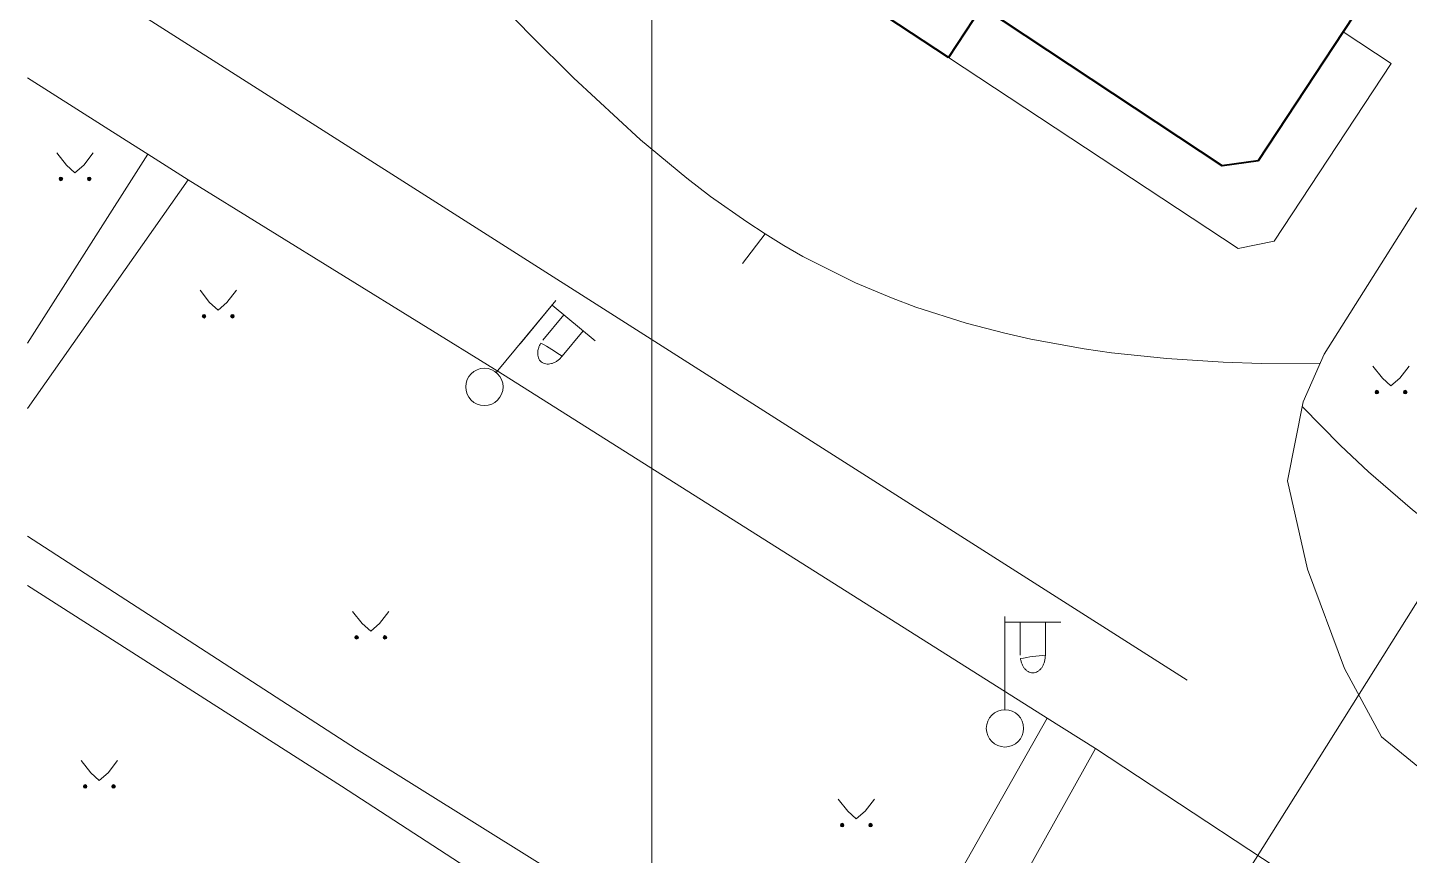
# Model space of a CAD drawing. Extents: x 1000 to 4000, y -5000 to -1000.
# Drawn here: x 1000 to 1074, y -4144.3 to -4100 of the extents above; entities that cross this region are included whole.
import ezdxf

# ---------------------------------------------------------------- set-up
doc = ezdxf.new("R2010")
doc.units = 0
doc.header["$MEASUREMENT"] = 0
for name, color, linetype in [('границы команд_1', 10, 'CONTINUOUS'), ('СЛОЙ_18', 7, 'CONTINUOUS'), ('СЛОЙ_24', 7, 'CONTINUOUS'), ('СЛОЙ_3', 7, 'CONTINUOUS'), ('СЛОЙ_41', 7, 'CONTINUOUS'), ('СЛОЙ_50', 7, 'CONTINUOUS'), ('СЛОЙ_6', 7, 'CONTINUOUS'), ('СЛОЙ_7', 7, 'CONTINUOUS')]:
    doc.layers.add(name, color=color, linetype=linetype)

msp = doc.modelspace()

# ---------------------------------------------------------------- linework, layer by layer
at = {"layer": 'границы команд_1', "color": 251, "lineweight": 0}
msp.add_lwpolyline([(1033.439, -1863.261), (3102.461, -1863.261), (3102.461, -4710.896), (1033.439, -4710.896)], close=True, dxfattribs=at)
at = {"layer": 'СЛОЙ_18', "color": 253, "linetype": 'Continuous', "lineweight": 0}
msp.add_line((1078.396, -4124.447), (1000, -4249.278), dxfattribs=at)
at = {"layer": 'СЛОЙ_24', "color": 253, "linetype": 'Continuous', "lineweight": 0}
msp.add_line((1000, -4095.4), (1062.136, -4134.938), dxfattribs=at)
for points in [[(1005.287, -4106.018), (1000, -4102.668)], [(1006.444, -4106.751), (1005.287, -4106.018)], [(1000, -4116.869), (1006.444, -4106.751)], [(1008.61, -4108.123), (1006.444, -4106.751)], [(1000, -4120.386), (1008.61, -4108.123)], [(1054.629, -4136.959), (1025.247, -4118.413), (1008.61, -4108.123)], [(1074.428, -4109.626), (1069.474, -4117.46), (1068.355, -4120.018), (1067.505, -4124.253), (1068.573, -4128.977), (1070.556, -4134.31), (1072.539, -4137.967), (1074.979, -4139.948), (1077.07, -4141.378), (1079.098, -4142.401), (1081.386, -4142.401), (1083.442, -4142.513), (1086.958, -4140.242), (1088.451, -4137.941)], [(1000, -4127.22), (1017.62, -4138.618), (1030.405, -4146.611), (1044.148, -4155.483)], [(1000, -4129.852), (1016.821, -4140.616), (1030.484, -4149.488), (1043.349, -4157.641)], [(1044.148, -4155.483), (1054.629, -4136.959)], [(1057.22, -4138.594), (1054.629, -4136.959)], [(1048.063, -4155.019), (1057.22, -4138.594)], [(1071.954, -4168.048), (1076.189, -4159.735), (1076.429, -4156.378), (1076.029, -4153.82), (1075.23, -4151.582), (1074.191, -4149.984), (1072.593, -4148.625), (1070.675, -4147.443), (1057.22, -4138.594)]]:
    msp.add_lwpolyline(points, dxfattribs=at)
at = {"layer": 'СЛОЙ_3', "color": 253, "linetype": 'Continuous', "lineweight": 0}
for p, q in [((1025.114, -4118.45), (1028.303, -4114.599)), ((1026.39, -4116.91), (1028.303, -4114.599)), ((1028.103, -4114.841), (1030.413, -4116.755)), ((1027.608, -4116.726), (1028.735, -4115.365)), ((1028.641, -4117.582), (1029.769, -4116.221)), ((1052.37, -4136.512), (1052.37, -4131.512)), ((1052.37, -4134.512), (1052.37, -4131.512)), ((1052.37, -4131.826), (1055.37, -4131.826)), ((1053.191, -4133.594), (1053.191, -4131.826)), ((1054.533, -4133.594), (1054.533, -4131.826))]:
    msp.add_line(p, q, dxfattribs=at)
for points in [[(1028.641, -4117.583, -0.035191), (1028.514, -4117.716, -0.036545), (1028.371, -4117.828, -0.03934), (1028.22, -4117.914, -0.0437), (1028.064, -4117.971, -0.049642), (1027.911, -4117.996, -0.056748), (1027.766, -4117.989, -0.0637), (1027.635, -4117.95, -0.068204), (1027.523, -4117.881, -0.068204), (1027.434, -4117.783, -0.0637), (1027.371, -4117.661, -0.056748), (1027.337, -4117.52, -0.049642), (1027.333, -4117.365, -0.0437), (1027.36, -4117.202, -0.03934), (1027.416, -4117.037, -0.036545), (1027.5, -4116.876, -0.035191)], [(1054.533, -4133.594, -0.035191), (1054.52, -4133.778, -0.036545), (1054.482, -4133.955, -0.03934), (1054.42, -4134.118, -0.0437), (1054.337, -4134.261, -0.049642), (1054.235, -4134.378, -0.056748), (1054.119, -4134.465, -0.0637), (1053.993, -4134.519, -0.068204), (1053.862, -4134.537, -0.068204), (1053.731, -4134.519, -0.0637), (1053.605, -4134.465, -0.056748), (1053.489, -4134.378, -0.049642), (1053.387, -4134.261, -0.0437), (1053.304, -4134.118, -0.03934), (1053.242, -4133.955, -0.036545), (1053.204, -4133.778, -0.035191)]]:
    msp.add_lwpolyline(points, format="xyb", close=True, dxfattribs=at)
for centre in [(1024.476, -4119.22), (1052.37, -4137.512)]:
    msp.add_circle(centre, 1, dxfattribs=at)
at = {"layer": 'СЛОЙ_41', "color": 253, "linetype": 'Continuous', "lineweight": 0}
for p, q in [((1001.566, -4106.691), (1002.076, -4107.341)), ((1003.516, -4106.691), (1003.006, -4107.341)), ((1002.076, -4107.341), (1002.536, -4107.751)), ((1003.006, -4107.341), (1002.536, -4107.751)), ((1009.237, -4114.045), (1009.747, -4114.695)), ((1011.187, -4114.045), (1010.677, -4114.695)), ((1009.747, -4114.695), (1010.207, -4115.105)), ((1010.677, -4114.695), (1010.207, -4115.105)), ((1072.083, -4118.109), (1072.593, -4118.759)), ((1072.593, -4118.759), (1073.053, -4119.169)), ((1073.523, -4118.759), (1073.053, -4119.169)), ((1074.033, -4118.109), (1073.523, -4118.759)), ((1017.413, -4131.25), (1017.923, -4131.9)), ((1019.363, -4131.25), (1018.853, -4131.9)), ((1017.923, -4131.9), (1018.383, -4132.31)), ((1018.853, -4131.9), (1018.383, -4132.31)), ((1002.869, -4139.236), (1003.379, -4139.886)), ((1004.819, -4139.236), (1004.309, -4139.886)), ((1003.379, -4139.886), (1003.839, -4140.296)), ((1004.309, -4139.886), (1003.839, -4140.296)), ((1043.432, -4141.303), (1043.942, -4141.953)), ((1045.382, -4141.303), (1044.872, -4141.953)), ((1043.942, -4141.953), (1044.402, -4142.363)), ((1044.872, -4141.953), (1044.402, -4142.363))]:
    msp.add_line(p, q, dxfattribs=at)
for centre in [(1001.78, -4108.079), (1003.301, -4108.079), (1009.451, -4115.433), (1010.972, -4115.433), (1072.297, -4119.497), (1073.818, -4119.497), (1017.627, -4132.638), (1019.148, -4132.638), (1003.083, -4140.624), (1004.604, -4140.624), (1043.646, -4142.691), (1045.167, -4142.691)]:
    msp.add_circle(centre, 0.0976, dxfattribs=at)
for points in [[(1001.684, -4108.098), (1001.682, -4108.079), (1001.684, -4108.06)], [(1001.689, -4108.116), (1001.684, -4108.06), (1001.689, -4108.042)], [(1001.684, -4108.098), (1001.684, -4108.06), (1001.689, -4108.116)], [(1001.698, -4108.133), (1001.689, -4108.042), (1001.698, -4108.025)], [(1001.689, -4108.116), (1001.689, -4108.042), (1001.698, -4108.133)], [(1001.711, -4108.148), (1001.698, -4108.025), (1001.711, -4108.01)], [(1001.698, -4108.133), (1001.698, -4108.025), (1001.711, -4108.148)], [(1001.725, -4108.16), (1001.711, -4108.01), (1001.725, -4107.998)], [(1001.711, -4108.148), (1001.711, -4108.01), (1001.725, -4108.16)], [(1001.742, -4108.169), (1001.725, -4107.998), (1001.742, -4107.989)], [(1001.725, -4108.16), (1001.725, -4107.998), (1001.742, -4108.169)], [(1001.761, -4108.175), (1001.742, -4107.989), (1001.761, -4107.983)], [(1001.742, -4108.169), (1001.742, -4107.989), (1001.761, -4108.175)], [(1001.78, -4108.177), (1001.761, -4107.983), (1001.78, -4107.981)], [(1001.761, -4108.175), (1001.761, -4107.983), (1001.78, -4108.177)], [(1003.205, -4108.098), (1003.203, -4108.079), (1003.205, -4108.06)], [(1003.21, -4108.116), (1003.205, -4108.06), (1003.21, -4108.042)], [(1003.205, -4108.098), (1003.205, -4108.06), (1003.21, -4108.116)], [(1003.219, -4108.133), (1003.21, -4108.042), (1003.219, -4108.025)], [(1003.21, -4108.116), (1003.21, -4108.042), (1003.219, -4108.133)], [(1003.232, -4108.148), (1003.219, -4108.025), (1003.232, -4108.01)], [(1003.219, -4108.133), (1003.219, -4108.025), (1003.232, -4108.148)], [(1003.246, -4108.16), (1003.232, -4108.01), (1003.246, -4107.998)], [(1003.232, -4108.148), (1003.232, -4108.01), (1003.246, -4108.16)], [(1003.263, -4108.169), (1003.246, -4107.998), (1003.263, -4107.989)], [(1003.246, -4108.16), (1003.246, -4107.998), (1003.263, -4108.169)], [(1003.282, -4108.175), (1003.263, -4107.989), (1003.282, -4107.983)], [(1003.263, -4108.169), (1003.263, -4107.989), (1003.282, -4108.175)], [(1003.301, -4108.177), (1003.282, -4107.983), (1003.301, -4107.981)], [(1003.282, -4108.175), (1003.282, -4107.983), (1003.301, -4108.177)], [(1009.355, -4115.452), (1009.353, -4115.433), (1009.355, -4115.414)], [(1009.36, -4115.47), (1009.355, -4115.414), (1009.36, -4115.396)], [(1009.355, -4115.452), (1009.355, -4115.414), (1009.36, -4115.47)], [(1009.369, -4115.487), (1009.36, -4115.396), (1009.369, -4115.379)], [(1009.36, -4115.47), (1009.36, -4115.396), (1009.369, -4115.487)], [(1009.382, -4115.502), (1009.369, -4115.379), (1009.382, -4115.364)], [(1009.369, -4115.487), (1009.369, -4115.379), (1009.382, -4115.502)], [(1009.396, -4115.514), (1009.382, -4115.364), (1009.396, -4115.352)], [(1009.382, -4115.502), (1009.382, -4115.364), (1009.396, -4115.514)], [(1009.413, -4115.523), (1009.396, -4115.352), (1009.413, -4115.343)], [(1009.396, -4115.514), (1009.396, -4115.352), (1009.413, -4115.523)], [(1009.432, -4115.529), (1009.413, -4115.343), (1009.432, -4115.337)], [(1009.413, -4115.523), (1009.413, -4115.343), (1009.432, -4115.529)], [(1009.451, -4115.531), (1009.432, -4115.337), (1009.451, -4115.335)], [(1009.432, -4115.529), (1009.432, -4115.337), (1009.451, -4115.531)], [(1010.876, -4115.452), (1010.874, -4115.433), (1010.876, -4115.414)], [(1010.881, -4115.47), (1010.876, -4115.414), (1010.881, -4115.396)], [(1010.876, -4115.452), (1010.876, -4115.414), (1010.881, -4115.47)], [(1010.89, -4115.487), (1010.881, -4115.396), (1010.89, -4115.379)], [(1010.881, -4115.47), (1010.881, -4115.396), (1010.89, -4115.487)], [(1010.903, -4115.502), (1010.89, -4115.379), (1010.903, -4115.364)], [(1010.89, -4115.487), (1010.89, -4115.379), (1010.903, -4115.502)], [(1010.917, -4115.514), (1010.903, -4115.364), (1010.917, -4115.352)], [(1010.903, -4115.502), (1010.903, -4115.364), (1010.917, -4115.514)], [(1010.934, -4115.523), (1010.917, -4115.352), (1010.934, -4115.343)], [(1010.917, -4115.514), (1010.917, -4115.352), (1010.934, -4115.523)], [(1010.953, -4115.529), (1010.934, -4115.343), (1010.953, -4115.337)], [(1010.934, -4115.523), (1010.934, -4115.343), (1010.953, -4115.529)], [(1010.972, -4115.531), (1010.953, -4115.337), (1010.972, -4115.335)], [(1010.953, -4115.529), (1010.953, -4115.337), (1010.972, -4115.531)], [(1072.201, -4119.516), (1072.199, -4119.497), (1072.201, -4119.478)], [(1072.206, -4119.534), (1072.201, -4119.478), (1072.206, -4119.46)], [(1072.201, -4119.516), (1072.201, -4119.478), (1072.206, -4119.534)], [(1072.215, -4119.551), (1072.206, -4119.46), (1072.215, -4119.443)], [(1072.206, -4119.534), (1072.206, -4119.46), (1072.215, -4119.551)], [(1072.228, -4119.566), (1072.215, -4119.443), (1072.228, -4119.428)], [(1072.215, -4119.551), (1072.215, -4119.443), (1072.228, -4119.566)], [(1072.242, -4119.578), (1072.228, -4119.428), (1072.242, -4119.416)], [(1072.228, -4119.566), (1072.228, -4119.428), (1072.242, -4119.578)], [(1072.259, -4119.587), (1072.242, -4119.416), (1072.259, -4119.407)], [(1072.242, -4119.578), (1072.242, -4119.416), (1072.259, -4119.587)], [(1072.278, -4119.593), (1072.259, -4119.407), (1072.278, -4119.401)], [(1072.259, -4119.587), (1072.259, -4119.407), (1072.278, -4119.593)], [(1072.297, -4119.595), (1072.278, -4119.401), (1072.297, -4119.399)], [(1072.278, -4119.593), (1072.278, -4119.401), (1072.297, -4119.595)], [(1073.722, -4119.516), (1073.72, -4119.497), (1073.722, -4119.478)], [(1073.727, -4119.534), (1073.722, -4119.478), (1073.727, -4119.46)], [(1073.722, -4119.516), (1073.722, -4119.478), (1073.727, -4119.534)], [(1073.736, -4119.551), (1073.727, -4119.46), (1073.736, -4119.443)], [(1073.727, -4119.534), (1073.727, -4119.46), (1073.736, -4119.551)], [(1073.749, -4119.566), (1073.736, -4119.443), (1073.749, -4119.428)], [(1073.736, -4119.551), (1073.736, -4119.443), (1073.749, -4119.566)], [(1073.763, -4119.578), (1073.749, -4119.428), (1073.763, -4119.416)], [(1073.749, -4119.566), (1073.749, -4119.428), (1073.763, -4119.578)], [(1073.78, -4119.587), (1073.763, -4119.416), (1073.78, -4119.407)], [(1073.763, -4119.578), (1073.763, -4119.416), (1073.78, -4119.587)], [(1073.799, -4119.593), (1073.78, -4119.407), (1073.799, -4119.401)], [(1073.78, -4119.587), (1073.78, -4119.407), (1073.799, -4119.593)], [(1073.818, -4119.595), (1073.799, -4119.401), (1073.818, -4119.399)], [(1073.799, -4119.593), (1073.799, -4119.401), (1073.818, -4119.595)], [(1017.531, -4132.657), (1017.529, -4132.638), (1017.531, -4132.619)], [(1017.536, -4132.675), (1017.531, -4132.619), (1017.536, -4132.601)], [(1017.531, -4132.657), (1017.531, -4132.619), (1017.536, -4132.675)], [(1017.545, -4132.692), (1017.536, -4132.601), (1017.545, -4132.584)], [(1017.536, -4132.675), (1017.536, -4132.601), (1017.545, -4132.692)], [(1017.558, -4132.707), (1017.545, -4132.584), (1017.558, -4132.569)], [(1017.545, -4132.692), (1017.545, -4132.584), (1017.558, -4132.707)], [(1017.572, -4132.719), (1017.558, -4132.569), (1017.572, -4132.557)], [(1017.558, -4132.707), (1017.558, -4132.569), (1017.572, -4132.719)], [(1017.589, -4132.728), (1017.572, -4132.557), (1017.589, -4132.548)], [(1017.572, -4132.719), (1017.572, -4132.557), (1017.589, -4132.728)], [(1017.608, -4132.734), (1017.589, -4132.548), (1017.608, -4132.542)], [(1017.589, -4132.728), (1017.589, -4132.548), (1017.608, -4132.734)], [(1017.627, -4132.736), (1017.608, -4132.542), (1017.627, -4132.54)], [(1017.608, -4132.734), (1017.608, -4132.542), (1017.627, -4132.736)], [(1019.052, -4132.657), (1019.05, -4132.638), (1019.052, -4132.619)], [(1019.057, -4132.675), (1019.052, -4132.619), (1019.057, -4132.601)], [(1019.052, -4132.657), (1019.052, -4132.619), (1019.057, -4132.675)], [(1019.066, -4132.692), (1019.057, -4132.601), (1019.066, -4132.584)], [(1019.057, -4132.675), (1019.057, -4132.601), (1019.066, -4132.692)], [(1019.079, -4132.707), (1019.066, -4132.584), (1019.079, -4132.569)], [(1019.066, -4132.692), (1019.066, -4132.584), (1019.079, -4132.707)], [(1019.093, -4132.719), (1019.079, -4132.569), (1019.093, -4132.557)], [(1019.079, -4132.707), (1019.079, -4132.569), (1019.093, -4132.719)], [(1019.11, -4132.728), (1019.093, -4132.557), (1019.11, -4132.548)], [(1019.093, -4132.719), (1019.093, -4132.557), (1019.11, -4132.728)], [(1019.129, -4132.734), (1019.11, -4132.548), (1019.129, -4132.542)], [(1019.11, -4132.728), (1019.11, -4132.548), (1019.129, -4132.734)], [(1019.148, -4132.736), (1019.129, -4132.542), (1019.148, -4132.54)], [(1019.129, -4132.734), (1019.129, -4132.542), (1019.148, -4132.736)], [(1002.987, -4140.643), (1002.985, -4140.624), (1002.987, -4140.605)], [(1002.992, -4140.661), (1002.987, -4140.605), (1002.992, -4140.587)], [(1002.987, -4140.643), (1002.987, -4140.605), (1002.992, -4140.661)], [(1003.001, -4140.678), (1002.992, -4140.587), (1003.001, -4140.57)], [(1002.992, -4140.661), (1002.992, -4140.587), (1003.001, -4140.678)], [(1003.014, -4140.693), (1003.001, -4140.57), (1003.014, -4140.555)], [(1003.001, -4140.678), (1003.001, -4140.57), (1003.014, -4140.693)], [(1003.028, -4140.705), (1003.014, -4140.555), (1003.028, -4140.543)], [(1003.014, -4140.693), (1003.014, -4140.555), (1003.028, -4140.705)], [(1003.045, -4140.714), (1003.028, -4140.543), (1003.045, -4140.534)], [(1003.028, -4140.705), (1003.028, -4140.543), (1003.045, -4140.714)], [(1003.064, -4140.72), (1003.045, -4140.534), (1003.064, -4140.528)], [(1003.045, -4140.714), (1003.045, -4140.534), (1003.064, -4140.72)], [(1003.083, -4140.722), (1003.064, -4140.528), (1003.083, -4140.526)], [(1003.064, -4140.72), (1003.064, -4140.528), (1003.083, -4140.722)], [(1004.508, -4140.643), (1004.506, -4140.624), (1004.508, -4140.605)], [(1004.513, -4140.661), (1004.508, -4140.605), (1004.513, -4140.587)], [(1004.508, -4140.643), (1004.508, -4140.605), (1004.513, -4140.661)], [(1004.522, -4140.678), (1004.513, -4140.587), (1004.522, -4140.57)], [(1004.513, -4140.661), (1004.513, -4140.587), (1004.522, -4140.678)], [(1004.535, -4140.693), (1004.522, -4140.57), (1004.535, -4140.555)], [(1004.522, -4140.678), (1004.522, -4140.57), (1004.535, -4140.693)], [(1004.549, -4140.705), (1004.535, -4140.555), (1004.549, -4140.543)], [(1004.535, -4140.693), (1004.535, -4140.555), (1004.549, -4140.705)], [(1004.566, -4140.714), (1004.549, -4140.543), (1004.566, -4140.534)], [(1004.549, -4140.705), (1004.549, -4140.543), (1004.566, -4140.714)], [(1004.585, -4140.72), (1004.566, -4140.534), (1004.585, -4140.528)], [(1004.566, -4140.714), (1004.566, -4140.534), (1004.585, -4140.72)], [(1004.604, -4140.722), (1004.585, -4140.528), (1004.604, -4140.526)], [(1004.585, -4140.72), (1004.585, -4140.528), (1004.604, -4140.722)], [(1043.55, -4142.71), (1043.548, -4142.691), (1043.55, -4142.672)], [(1043.555, -4142.728), (1043.55, -4142.672), (1043.555, -4142.654)], [(1043.55, -4142.71), (1043.55, -4142.672), (1043.555, -4142.728)], [(1043.564, -4142.745), (1043.555, -4142.654), (1043.564, -4142.637)], [(1043.555, -4142.728), (1043.555, -4142.654), (1043.564, -4142.745)], [(1043.577, -4142.76), (1043.564, -4142.637), (1043.577, -4142.622)], [(1043.564, -4142.745), (1043.564, -4142.637), (1043.577, -4142.76)], [(1043.591, -4142.772), (1043.577, -4142.622), (1043.591, -4142.61)], [(1043.577, -4142.76), (1043.577, -4142.622), (1043.591, -4142.772)], [(1043.608, -4142.781), (1043.591, -4142.61), (1043.608, -4142.601)], [(1043.591, -4142.772), (1043.591, -4142.61), (1043.608, -4142.781)], [(1043.627, -4142.787), (1043.608, -4142.601), (1043.627, -4142.595)], [(1043.608, -4142.781), (1043.608, -4142.601), (1043.627, -4142.787)], [(1043.646, -4142.789), (1043.627, -4142.595), (1043.646, -4142.593)], [(1043.627, -4142.787), (1043.627, -4142.595), (1043.646, -4142.789)], [(1045.071, -4142.71), (1045.069, -4142.691), (1045.071, -4142.672)], [(1045.076, -4142.728), (1045.071, -4142.672), (1045.076, -4142.654)], [(1045.071, -4142.71), (1045.071, -4142.672), (1045.076, -4142.728)], [(1045.085, -4142.745), (1045.076, -4142.654), (1045.085, -4142.637)], [(1045.076, -4142.728), (1045.076, -4142.654), (1045.085, -4142.745)], [(1045.098, -4142.76), (1045.085, -4142.637), (1045.098, -4142.622)], [(1045.085, -4142.745), (1045.085, -4142.637), (1045.098, -4142.76)], [(1045.112, -4142.772), (1045.098, -4142.622), (1045.112, -4142.61)], [(1045.098, -4142.76), (1045.098, -4142.622), (1045.112, -4142.772)], [(1045.129, -4142.781), (1045.112, -4142.61), (1045.129, -4142.601)], [(1045.112, -4142.772), (1045.112, -4142.61), (1045.129, -4142.781)], [(1045.148, -4142.787), (1045.129, -4142.601), (1045.148, -4142.595)], [(1045.129, -4142.781), (1045.129, -4142.601), (1045.148, -4142.787)], [(1045.167, -4142.789), (1045.148, -4142.595), (1045.167, -4142.593)], [(1045.148, -4142.787), (1045.148, -4142.595), (1045.167, -4142.789)]]:
    msp.add_solid(points, dxfattribs=at)
at = {"layer": 'СЛОЙ_41', "color": 253, "linetype": 'Continuous', "lineweight": 0, "extrusion": (0, 0, -1)}
for points in [[(-1001.78, -4108.177), (-1001.78, -4107.981), (-1001.799, -4108.175)], [(-1001.799, -4108.175), (-1001.78, -4107.981), (-1001.799, -4107.983)], [(-1001.799, -4108.175), (-1001.799, -4107.983), (-1001.817, -4108.169)], [(-1001.817, -4108.169), (-1001.799, -4107.983), (-1001.817, -4107.989)], [(-1001.817, -4108.169), (-1001.817, -4107.989), (-1001.834, -4108.16)], [(-1001.834, -4108.16), (-1001.817, -4107.989), (-1001.834, -4107.998)], [(-1001.834, -4108.16), (-1001.834, -4107.998), (-1001.849, -4108.148)], [(-1001.849, -4108.148), (-1001.834, -4107.998), (-1001.849, -4108.01)], [(-1001.849, -4108.148), (-1001.849, -4108.01), (-1001.861, -4108.133)], [(-1001.861, -4108.133), (-1001.849, -4108.01), (-1001.861, -4108.025)], [(-1001.861, -4108.133), (-1001.861, -4108.025), (-1001.87, -4108.116)], [(-1001.87, -4108.116), (-1001.861, -4108.025), (-1001.87, -4108.042)], [(-1001.87, -4108.116), (-1001.87, -4108.042), (-1001.875, -4108.098)], [(-1001.875, -4108.098), (-1001.87, -4108.042), (-1001.875, -4108.06)], [(-1001.875, -4108.098), (-1001.875, -4108.06), (-1001.877, -4108.079)], [(-1003.301, -4108.177), (-1003.301, -4107.981), (-1003.32, -4108.175)], [(-1003.32, -4108.175), (-1003.301, -4107.981), (-1003.32, -4107.983)], [(-1003.32, -4108.175), (-1003.32, -4107.983), (-1003.338, -4108.169)], [(-1003.338, -4108.169), (-1003.32, -4107.983), (-1003.338, -4107.989)], [(-1003.338, -4108.169), (-1003.338, -4107.989), (-1003.355, -4108.16)], [(-1003.355, -4108.16), (-1003.338, -4107.989), (-1003.355, -4107.998)], [(-1003.355, -4108.16), (-1003.355, -4107.998), (-1003.37, -4108.148)], [(-1003.37, -4108.148), (-1003.355, -4107.998), (-1003.37, -4108.01)], [(-1003.37, -4108.148), (-1003.37, -4108.01), (-1003.382, -4108.133)], [(-1003.382, -4108.133), (-1003.37, -4108.01), (-1003.382, -4108.025)], [(-1003.382, -4108.133), (-1003.382, -4108.025), (-1003.391, -4108.116)], [(-1003.391, -4108.116), (-1003.382, -4108.025), (-1003.391, -4108.042)], [(-1003.391, -4108.116), (-1003.391, -4108.042), (-1003.396, -4108.098)], [(-1003.396, -4108.098), (-1003.391, -4108.042), (-1003.396, -4108.06)], [(-1003.396, -4108.098), (-1003.396, -4108.06), (-1003.398, -4108.079)], [(-1009.451, -4115.531), (-1009.451, -4115.335), (-1009.47, -4115.529)], [(-1009.47, -4115.529), (-1009.451, -4115.335), (-1009.47, -4115.337)], [(-1009.47, -4115.529), (-1009.47, -4115.337), (-1009.488, -4115.523)], [(-1009.488, -4115.523), (-1009.47, -4115.337), (-1009.488, -4115.343)], [(-1009.488, -4115.523), (-1009.488, -4115.343), (-1009.505, -4115.514)], [(-1009.505, -4115.514), (-1009.488, -4115.343), (-1009.505, -4115.352)], [(-1009.505, -4115.514), (-1009.505, -4115.352), (-1009.52, -4115.502)], [(-1009.52, -4115.502), (-1009.505, -4115.352), (-1009.52, -4115.364)], [(-1009.52, -4115.502), (-1009.52, -4115.364), (-1009.532, -4115.487)], [(-1009.532, -4115.487), (-1009.52, -4115.364), (-1009.532, -4115.379)], [(-1009.532, -4115.487), (-1009.532, -4115.379), (-1009.541, -4115.47)], [(-1009.541, -4115.47), (-1009.532, -4115.379), (-1009.541, -4115.396)], [(-1009.541, -4115.47), (-1009.541, -4115.396), (-1009.546, -4115.452)], [(-1009.546, -4115.452), (-1009.541, -4115.396), (-1009.546, -4115.414)], [(-1009.546, -4115.452), (-1009.546, -4115.414), (-1009.548, -4115.433)], [(-1010.972, -4115.531), (-1010.972, -4115.335), (-1010.991, -4115.529)], [(-1010.991, -4115.529), (-1010.972, -4115.335), (-1010.991, -4115.337)], [(-1010.991, -4115.529), (-1010.991, -4115.337), (-1011.009, -4115.523)], [(-1011.009, -4115.523), (-1010.991, -4115.337), (-1011.009, -4115.343)], [(-1011.009, -4115.523), (-1011.009, -4115.343), (-1011.026, -4115.514)], [(-1011.026, -4115.514), (-1011.009, -4115.343), (-1011.026, -4115.352)], [(-1011.026, -4115.514), (-1011.026, -4115.352), (-1011.041, -4115.502)], [(-1011.041, -4115.502), (-1011.026, -4115.352), (-1011.041, -4115.364)], [(-1011.041, -4115.502), (-1011.041, -4115.364), (-1011.053, -4115.487)], [(-1011.053, -4115.487), (-1011.041, -4115.364), (-1011.053, -4115.379)], [(-1011.053, -4115.487), (-1011.053, -4115.379), (-1011.062, -4115.47)], [(-1011.062, -4115.47), (-1011.053, -4115.379), (-1011.062, -4115.396)], [(-1011.062, -4115.47), (-1011.062, -4115.396), (-1011.067, -4115.452)], [(-1011.067, -4115.452), (-1011.062, -4115.396), (-1011.067, -4115.414)], [(-1011.067, -4115.452), (-1011.067, -4115.414), (-1011.069, -4115.433)], [(-1072.297, -4119.595), (-1072.297, -4119.399), (-1072.316, -4119.593)], [(-1072.316, -4119.593), (-1072.297, -4119.399), (-1072.316, -4119.401)], [(-1072.316, -4119.593), (-1072.316, -4119.401), (-1072.334, -4119.587)], [(-1072.334, -4119.587), (-1072.316, -4119.401), (-1072.334, -4119.407)], [(-1072.334, -4119.587), (-1072.334, -4119.407), (-1072.351, -4119.578)], [(-1072.351, -4119.578), (-1072.334, -4119.407), (-1072.351, -4119.416)], [(-1072.351, -4119.578), (-1072.351, -4119.416), (-1072.366, -4119.566)], [(-1072.366, -4119.566), (-1072.351, -4119.416), (-1072.366, -4119.428)], [(-1072.366, -4119.566), (-1072.366, -4119.428), (-1072.378, -4119.551)], [(-1072.378, -4119.551), (-1072.366, -4119.428), (-1072.378, -4119.443)], [(-1072.378, -4119.551), (-1072.378, -4119.443), (-1072.387, -4119.534)], [(-1072.387, -4119.534), (-1072.378, -4119.443), (-1072.387, -4119.46)], [(-1072.387, -4119.534), (-1072.387, -4119.46), (-1072.392, -4119.516)], [(-1072.392, -4119.516), (-1072.387, -4119.46), (-1072.392, -4119.478)], [(-1072.392, -4119.516), (-1072.392, -4119.478), (-1072.394, -4119.497)], [(-1073.818, -4119.595), (-1073.818, -4119.399), (-1073.837, -4119.593)], [(-1073.837, -4119.593), (-1073.818, -4119.399), (-1073.837, -4119.401)], [(-1073.837, -4119.593), (-1073.837, -4119.401), (-1073.855, -4119.587)], [(-1073.855, -4119.587), (-1073.837, -4119.401), (-1073.855, -4119.407)], [(-1073.855, -4119.587), (-1073.855, -4119.407), (-1073.872, -4119.578)], [(-1073.872, -4119.578), (-1073.855, -4119.407), (-1073.872, -4119.416)], [(-1073.872, -4119.578), (-1073.872, -4119.416), (-1073.887, -4119.566)], [(-1073.887, -4119.566), (-1073.872, -4119.416), (-1073.887, -4119.428)], [(-1073.887, -4119.566), (-1073.887, -4119.428), (-1073.899, -4119.551)], [(-1073.899, -4119.551), (-1073.887, -4119.428), (-1073.899, -4119.443)], [(-1073.899, -4119.551), (-1073.899, -4119.443), (-1073.908, -4119.534)], [(-1073.908, -4119.534), (-1073.899, -4119.443), (-1073.908, -4119.46)], [(-1073.908, -4119.534), (-1073.908, -4119.46), (-1073.913, -4119.516)], [(-1073.913, -4119.516), (-1073.908, -4119.46), (-1073.913, -4119.478)], [(-1073.913, -4119.516), (-1073.913, -4119.478), (-1073.915, -4119.497)], [(-1017.627, -4132.736), (-1017.627, -4132.54), (-1017.646, -4132.734)], [(-1017.646, -4132.734), (-1017.627, -4132.54), (-1017.646, -4132.542)], [(-1017.646, -4132.734), (-1017.646, -4132.542), (-1017.664, -4132.728)], [(-1017.664, -4132.728), (-1017.646, -4132.542), (-1017.664, -4132.548)], [(-1017.664, -4132.728), (-1017.664, -4132.548), (-1017.681, -4132.719)], [(-1017.681, -4132.719), (-1017.664, -4132.548), (-1017.681, -4132.557)], [(-1017.681, -4132.719), (-1017.681, -4132.557), (-1017.696, -4132.707)], [(-1017.696, -4132.707), (-1017.681, -4132.557), (-1017.696, -4132.569)], [(-1017.696, -4132.707), (-1017.696, -4132.569), (-1017.708, -4132.692)], [(-1017.708, -4132.692), (-1017.696, -4132.569), (-1017.708, -4132.584)], [(-1017.708, -4132.692), (-1017.708, -4132.584), (-1017.717, -4132.675)], [(-1017.717, -4132.675), (-1017.708, -4132.584), (-1017.717, -4132.601)], [(-1017.717, -4132.675), (-1017.717, -4132.601), (-1017.722, -4132.657)], [(-1017.722, -4132.657), (-1017.717, -4132.601), (-1017.722, -4132.619)], [(-1017.722, -4132.657), (-1017.722, -4132.619), (-1017.724, -4132.638)], [(-1019.148, -4132.736), (-1019.148, -4132.54), (-1019.167, -4132.734)], [(-1019.167, -4132.734), (-1019.148, -4132.54), (-1019.167, -4132.542)], [(-1019.167, -4132.734), (-1019.167, -4132.542), (-1019.185, -4132.728)], [(-1019.185, -4132.728), (-1019.167, -4132.542), (-1019.185, -4132.548)], [(-1019.185, -4132.728), (-1019.185, -4132.548), (-1019.202, -4132.719)], [(-1019.202, -4132.719), (-1019.185, -4132.548), (-1019.202, -4132.557)], [(-1019.202, -4132.719), (-1019.202, -4132.557), (-1019.217, -4132.707)], [(-1019.217, -4132.707), (-1019.202, -4132.557), (-1019.217, -4132.569)], [(-1019.217, -4132.707), (-1019.217, -4132.569), (-1019.229, -4132.692)], [(-1019.229, -4132.692), (-1019.217, -4132.569), (-1019.229, -4132.584)], [(-1019.229, -4132.692), (-1019.229, -4132.584), (-1019.238, -4132.675)], [(-1019.238, -4132.675), (-1019.229, -4132.584), (-1019.238, -4132.601)], [(-1019.238, -4132.675), (-1019.238, -4132.601), (-1019.243, -4132.657)], [(-1019.243, -4132.657), (-1019.238, -4132.601), (-1019.243, -4132.619)], [(-1019.243, -4132.657), (-1019.243, -4132.619), (-1019.245, -4132.638)], [(-1003.083, -4140.722), (-1003.083, -4140.526), (-1003.102, -4140.72)], [(-1003.102, -4140.72), (-1003.083, -4140.526), (-1003.102, -4140.528)], [(-1003.102, -4140.72), (-1003.102, -4140.528), (-1003.12, -4140.714)], [(-1003.12, -4140.714), (-1003.102, -4140.528), (-1003.12, -4140.534)], [(-1003.12, -4140.714), (-1003.12, -4140.534), (-1003.137, -4140.705)], [(-1003.137, -4140.705), (-1003.12, -4140.534), (-1003.137, -4140.543)], [(-1003.137, -4140.705), (-1003.137, -4140.543), (-1003.152, -4140.693)], [(-1003.152, -4140.693), (-1003.137, -4140.543), (-1003.152, -4140.555)], [(-1003.152, -4140.693), (-1003.152, -4140.555), (-1003.164, -4140.678)], [(-1003.164, -4140.678), (-1003.152, -4140.555), (-1003.164, -4140.57)], [(-1003.164, -4140.678), (-1003.164, -4140.57), (-1003.173, -4140.661)], [(-1003.173, -4140.661), (-1003.164, -4140.57), (-1003.173, -4140.587)], [(-1003.173, -4140.661), (-1003.173, -4140.587), (-1003.178, -4140.643)], [(-1003.178, -4140.643), (-1003.173, -4140.587), (-1003.178, -4140.605)], [(-1003.178, -4140.643), (-1003.178, -4140.605), (-1003.18, -4140.624)], [(-1004.604, -4140.722), (-1004.604, -4140.526), (-1004.623, -4140.72)], [(-1004.623, -4140.72), (-1004.604, -4140.526), (-1004.623, -4140.528)], [(-1004.623, -4140.72), (-1004.623, -4140.528), (-1004.641, -4140.714)], [(-1004.641, -4140.714), (-1004.623, -4140.528), (-1004.641, -4140.534)], [(-1004.641, -4140.714), (-1004.641, -4140.534), (-1004.658, -4140.705)], [(-1004.658, -4140.705), (-1004.641, -4140.534), (-1004.658, -4140.543)], [(-1004.658, -4140.705), (-1004.658, -4140.543), (-1004.673, -4140.693)], [(-1004.673, -4140.693), (-1004.658, -4140.543), (-1004.673, -4140.555)], [(-1004.673, -4140.693), (-1004.673, -4140.555), (-1004.685, -4140.678)], [(-1004.685, -4140.678), (-1004.673, -4140.555), (-1004.685, -4140.57)], [(-1004.685, -4140.678), (-1004.685, -4140.57), (-1004.694, -4140.661)], [(-1004.694, -4140.661), (-1004.685, -4140.57), (-1004.694, -4140.587)], [(-1004.694, -4140.661), (-1004.694, -4140.587), (-1004.699, -4140.643)], [(-1004.699, -4140.643), (-1004.694, -4140.587), (-1004.699, -4140.605)], [(-1004.699, -4140.643), (-1004.699, -4140.605), (-1004.701, -4140.624)], [(-1043.646, -4142.789), (-1043.646, -4142.593), (-1043.665, -4142.787)], [(-1043.665, -4142.787), (-1043.646, -4142.593), (-1043.665, -4142.595)], [(-1043.665, -4142.787), (-1043.665, -4142.595), (-1043.683, -4142.781)], [(-1043.683, -4142.781), (-1043.665, -4142.595), (-1043.683, -4142.601)], [(-1043.683, -4142.781), (-1043.683, -4142.601), (-1043.7, -4142.772)], [(-1043.7, -4142.772), (-1043.683, -4142.601), (-1043.7, -4142.61)], [(-1043.7, -4142.772), (-1043.7, -4142.61), (-1043.715, -4142.76)], [(-1043.715, -4142.76), (-1043.7, -4142.61), (-1043.715, -4142.622)], [(-1043.715, -4142.76), (-1043.715, -4142.622), (-1043.727, -4142.745)], [(-1043.727, -4142.745), (-1043.715, -4142.622), (-1043.727, -4142.637)], [(-1043.727, -4142.745), (-1043.727, -4142.637), (-1043.736, -4142.728)], [(-1043.736, -4142.728), (-1043.727, -4142.637), (-1043.736, -4142.654)], [(-1043.736, -4142.728), (-1043.736, -4142.654), (-1043.741, -4142.71)], [(-1043.741, -4142.71), (-1043.736, -4142.654), (-1043.741, -4142.672)], [(-1043.741, -4142.71), (-1043.741, -4142.672), (-1043.743, -4142.691)], [(-1045.167, -4142.789), (-1045.167, -4142.593), (-1045.186, -4142.787)], [(-1045.186, -4142.787), (-1045.167, -4142.593), (-1045.186, -4142.595)], [(-1045.186, -4142.787), (-1045.186, -4142.595), (-1045.204, -4142.781)], [(-1045.204, -4142.781), (-1045.186, -4142.595), (-1045.204, -4142.601)], [(-1045.204, -4142.781), (-1045.204, -4142.601), (-1045.221, -4142.772)], [(-1045.221, -4142.772), (-1045.204, -4142.601), (-1045.221, -4142.61)], [(-1045.221, -4142.772), (-1045.221, -4142.61), (-1045.236, -4142.76)], [(-1045.236, -4142.76), (-1045.221, -4142.61), (-1045.236, -4142.622)], [(-1045.236, -4142.76), (-1045.236, -4142.622), (-1045.248, -4142.745)], [(-1045.248, -4142.745), (-1045.236, -4142.622), (-1045.248, -4142.637)], [(-1045.248, -4142.745), (-1045.248, -4142.637), (-1045.257, -4142.728)], [(-1045.257, -4142.728), (-1045.248, -4142.637), (-1045.257, -4142.654)], [(-1045.257, -4142.728), (-1045.257, -4142.654), (-1045.262, -4142.71)], [(-1045.262, -4142.71), (-1045.257, -4142.654), (-1045.262, -4142.672)], [(-1045.262, -4142.71), (-1045.262, -4142.672), (-1045.264, -4142.691)]]:
    msp.add_solid(points, dxfattribs=at)
at = {"layer": 'СЛОЙ_50', "color": 253, "linetype": 'Continuous', "lineweight": 0}
for points in [[(1022.302, -4095.58), (1026.914, -4100.347), (1029.254, -4102.668), (1032.848, -4105.985), (1035.323, -4108.042), (1036.589, -4109.013), (1038.529, -4110.386), (1039.527, -4111.017), (1040.525, -4111.648), (1041.546, -4112.233), (1044.353, -4113.641), (1046.286, -4114.456), (1047.601, -4114.947), (1050.291, -4115.805), (1052.36, -4116.346), (1053.763, -4116.66), (1056.622, -4117.18), (1058.078, -4117.388), (1061.038, -4117.706), (1064.061, -4117.899), (1066.108, -4117.963), (1069.259, -4117.951)], [(1039.527, -4111.017), (1038.313, -4112.606)], [(1068.303, -4120.275), (1070.341, -4122.355), (1071.857, -4123.771), (1074.202, -4125.802), (1075.982, -4127.225), (1078.426, -4129.03), (1079.679, -4129.892), (1080.952, -4130.727), (1082.681, -4131.799), (1083.559, -4132.317), (1085.342, -4133.317), (1087.776, -4134.577), (1089.017, -4135.175), (1089.763, -4135.507)]]:
    msp.add_lwpolyline(points, dxfattribs=at)
at = {"layer": 'СЛОЙ_6', "color": 253, "linetype": 'Continuous', "lineweight": 40}
for points in [[(1088.168, -4073.318), (1087.009, -4075.081), (1083.938, -4079.751), (1082.811, -4081.466), (1075.426, -4092.697), (1072.888, -4096.557), (1070.489, -4100.206)], [(1049.341, -4101.572), (1040.68, -4095.858), (1042.485, -4093.122)], [(1070.489, -4100.206), (1065.943, -4107.119), (1064.015, -4107.371), (1051.126, -4098.867), (1049.341, -4101.572)]]:
    msp.add_lwpolyline(points, dxfattribs=at)
at = {"layer": 'СЛОЙ_7', "color": 253, "linetype": 'Continuous', "lineweight": 0}
for p, q in [((1073.071, -4101.902), (1070.489, -4100.206)), ((1049.341, -4101.572), (1064.857, -4111.81)), ((1066.796, -4111.413), (1073.071, -4101.902)), ((1064.857, -4111.81), (1066.796, -4111.413))]:
    msp.add_line(p, q, dxfattribs=at)

doc.saveas('drawing.dxf')
